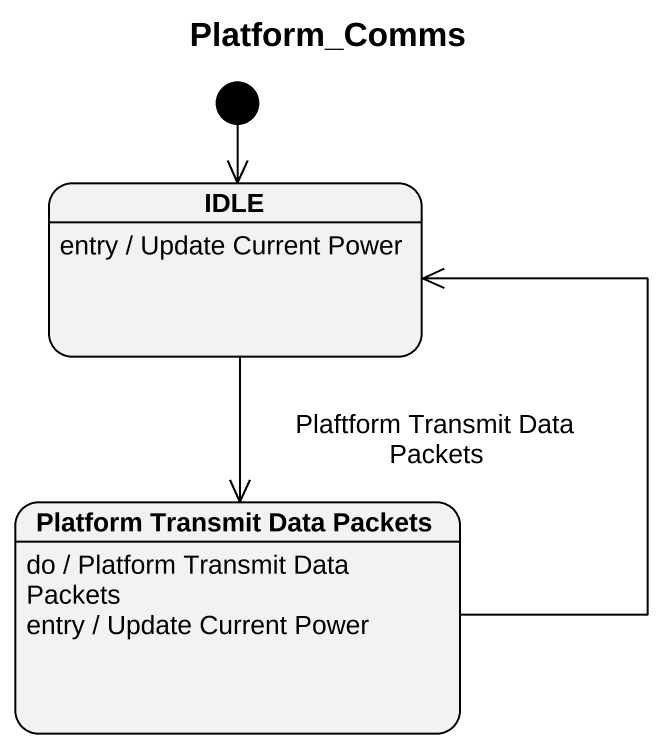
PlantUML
@startuml
title Platform_Comms
hide empty description
state IDLE
IDLE : entry / Update Current Power
state "Platform Transmit Data Packets" as Platform_Transmit_Data
Platform_Transmit_Data : do / Platform Transmit Data Packets
Platform_Transmit_Data : entry / Update Current Power
[*] --> IDLE
IDLE --> Platform_Transmit_Data : Plaftform Transmit Data Packets
Platform_Transmit_Data -up-> IDLE
@enduml
